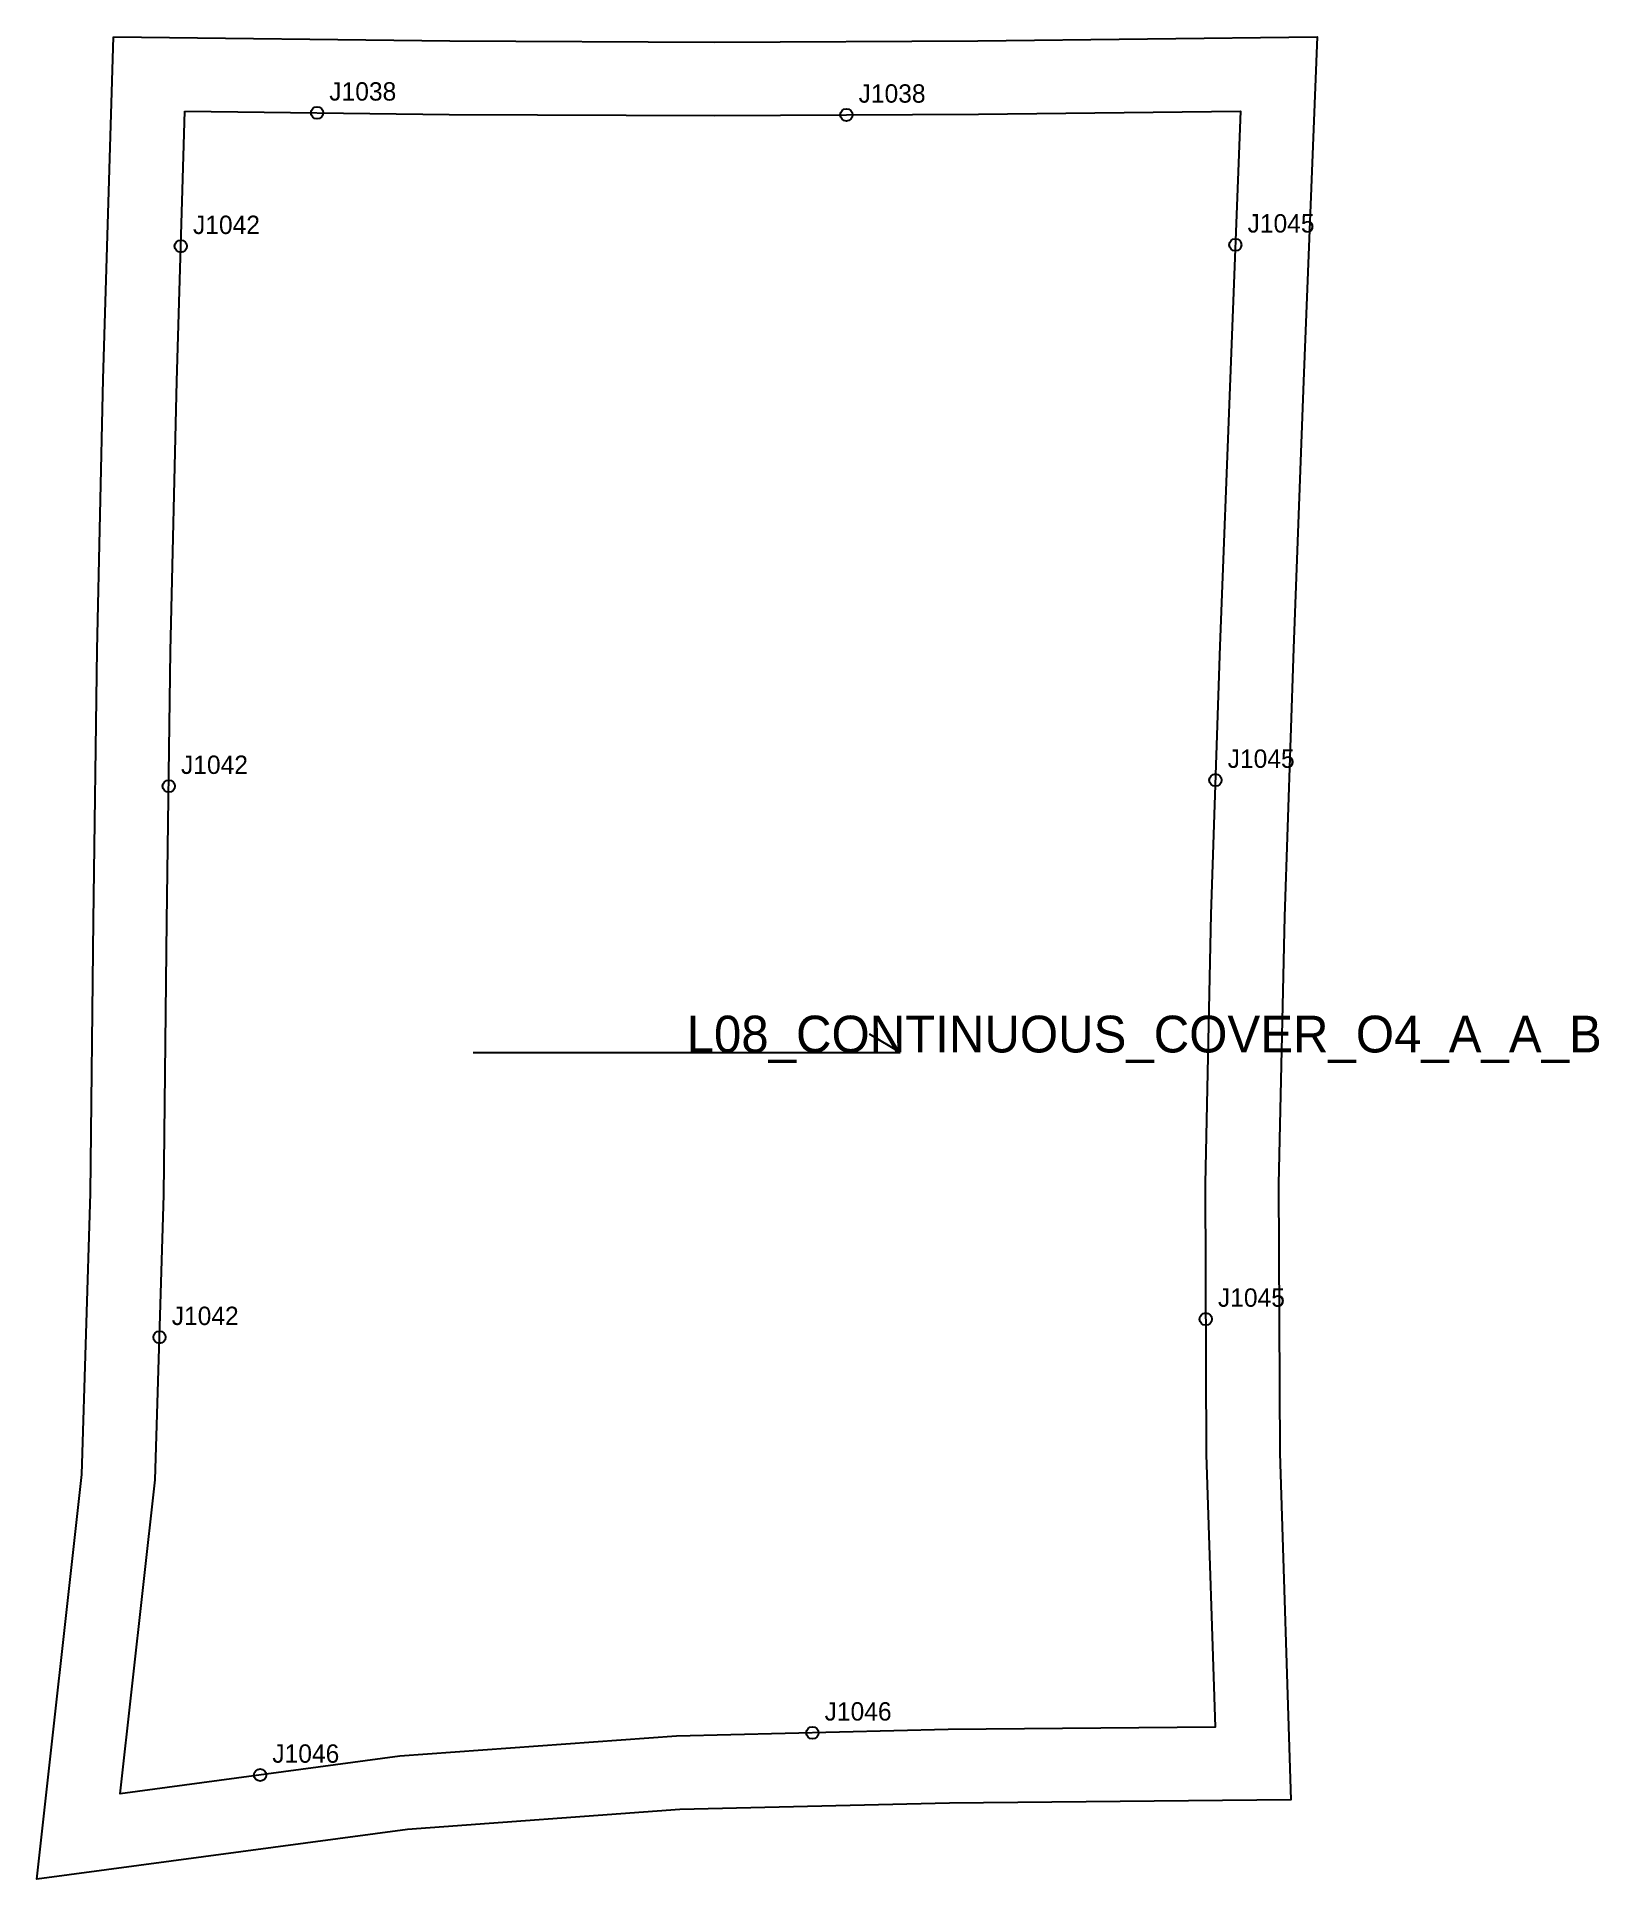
# Model space of a CAD drawing. Header units: millimetres. Extents: x -24 to 231, y -289 to 12.
import ezdxf

# ---------------------------------------------------------------- set-up
doc = ezdxf.new("R2010")
doc.units = ezdxf.units.MM
for name, color, linetype in [('CUT', 1, 'Continuous'), ('GRAIN', 3, 'Continuous'), ('LABEL', 7, 'Continuous'), ('NOTCH', 2, 'Continuous'), ('SEW', 5, 'Continuous')]:
    doc.layers.add(name, color=color, linetype=linetype)

msp = doc.modelspace()

# ---------------------------------------------------------------- linework, layer by layer
at = {"layer": 'CUT'}
msp.add_lwpolyline([(-11.64, 12.14), (43.27, 11.48), (86.44, 11.3), (129.46, 11.5), (184.85, 12.15), (182.64, -44.07), (180.98, -87.72), (179.5, -131.43), (178.57, -175.17), (178.75, -219.06), (180.56, -275.67), (124.84, -276.19), (80.84, -277.23), (36.35, -280.48), (-24.15, -288.61), (-16.83, -222.57), (-15.41, -176.63), (-14.93, -132.09), (-14.31, -87.91), (-13.32, -43.76), (-11.64, 12.14)], close=True, dxfattribs=at)
at = {"layer": 'GRAIN'}
for p, q in [((116.76, -153.65), (111.76, -150.65)), ((47.1, -153.65), (116.76, -153.65))]:
    msp.add_line(p, q, dxfattribs=at)
at = {"layer": 'NOTCH'}
for centre in [(21.59, -0.26), (108, -0.6), (-0.66, -22.04), (171.5, -21.8), (168.25, -109.19), (-2.62, -110.18), (166.66, -197.17), (-4.13, -200.15), (102.45, -264.72), (12.29, -271.61)]:
    msp.add_circle(centre, 1, dxfattribs=at)
at = {"layer": 'SEW'}
msp.add_lwpolyline([(0, 0), (43.17, -0.52), (86.45, -0.7), (129.56, -0.5), (172.36, 0), (170.64, -43.61), (168.99, -87.29), (167.5, -131.1), (166.57, -175.07), (166.76, -219.27), (168.18, -263.78), (124.64, -264.19), (80.26, -265.24), (35.11, -268.54), (-10.53, -274.67), (-4.85, -223.42), (-3.41, -176.88), (-2.94, -132.23), (-2.31, -88.12), (-1.32, -44.08)], close=True, dxfattribs=at)

# ---------------------------------------------------------------- texts
at = {"layer": 'LABEL'}
for s, height, p in [('J1038', 3, (23.59, 1.74)), ('J1038', 3, (110, 1.4)), ('J1042', 3, (1.34, -20.04)), ('J1045', 3, (173.5, -19.8)), ('J1042', 3, (-0.62, -108.18)), ('J1045', 3, (170.25, -107.19)), ('L08_CONTINUOUS_COVER_O4_A_A_B', 6, (81.93, -153.65)), ('J1045', 3, (168.66, -195.17)), ('J1042', 3, (-2.13, -198.15)), ('J1046', 3, (104.45, -262.72)), ('J1046', 3, (14.29, -269.61))]:
    msp.add_text(s, height=height, dxfattribs=at).set_placement(p)

doc.saveas('drawing.dxf')
